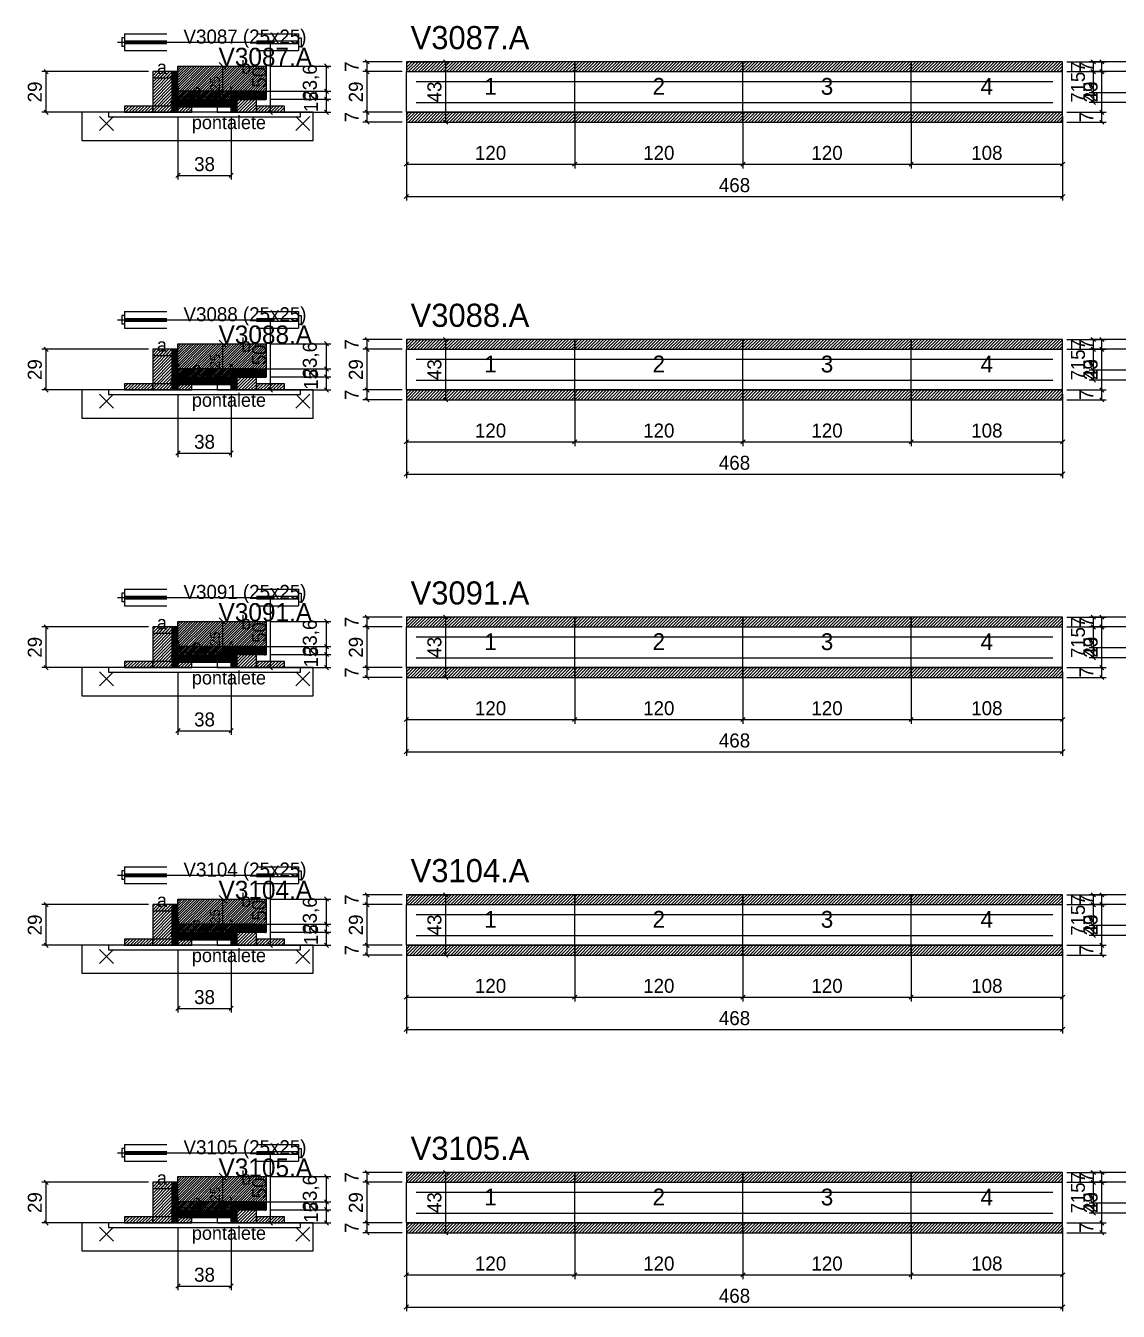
# Model space of a CAD drawing. Extents: x -10500 to 3070, y -14307 to 1250.
# Drawn here: x -69 to 711, y -5558 to -4641 of the extents above; entities that cross this region are included whole.
import ezdxf
from ezdxf.enums import TextEntityAlignment as Align

# ---------------------------------------------------------------- set-up
doc = ezdxf.new("R2010")
doc.units = 0
for name, color, linetype in [('5', 5, 'Continuous'), ('barrote', 126, 'Continuous'), ('CONCRETO', 251, 'Continuous'), ('COTA', 241, 'Continuous'), ('Cota Seção (2x)', 241, 'Continuous'), ('detalhes', 7, 'Continuous'), ('ESTRUTURACAO', 7, 'Continuous'), ('Hachura', 251, 'Continuous'), ('Madeira', 126, 'Continuous'), ('NOMENCLATURA', 7, 'Continuous'), ('Painéis', 200, 'Continuous'), ('presilha', 224, 'Continuous'), ('SARR_2.2x7', 40, 'Continuous'), ('SCO-___-LAJ', 224, 'Continuous'), ('TENSOR', 224, 'Continuous'), ('Texto Seção', 7, 'Continuous')]:
    doc.layers.add(name, color=color, linetype=linetype)
doc.dimstyles.new('PAINEL', dxfattribs={"dimtxt": 10, "dimasz": 3, "dimexe": 3, "dimexo": 3, "dimgap": 3, "dimtad": 1, "dimblk": 'OBLIQUE', "dimblk1": 'OBLIQUE', "dimcen": 2.5, "dimclrd": 4, "dimclre": 4, "dimclrt": 240, "dimazin": 3, "dimtfac": 1, "dimtmove": 0, "dimatfit": 3})
doc.dimstyles.new('SECAO2X', dxfattribs={"dimtxt": 7, "dimasz": 5, "dimexe": 3, "dimexo": 3, "dimgap": 2, "dimtad": 3, "dimblk": 'OBLIQUE', "dimblk1": 'OBLIQUE', "dimcen": 2.5, "dimclrd": 4, "dimclre": 4, "dimclrt": 1, "dimazin": 3, "dimtfac": 1, "dimtmove": 0, "dimatfit": 3})

# ---------------------------------------------------------------- blocks, each defined once
blk = doc.blocks.new('PAR_ESQ')
for p, q in [((-1, -1), (1, 1)), ((-1, 1), (1, -1))]:
    blk.add_line(p, q)
blk = doc.blocks.new('PAR_FUNDO_ESQ')
for p, q in [((-1, -1), (1, 1)), ((-1, 1), (1, -1))]:
    blk.add_line(p, q)
blk = doc.blocks.new('PAR_FUNDO_DIR')
for p, q in [((-1, -1), (1, 1)), ((-1, 1), (1, -1))]:
    blk.add_line(p, q)
blk = doc.blocks.new('par_int_esq')
for p, q in [((-1, -1), (1, 1)), ((-1, 1), (1, -1))]:
    blk.add_line(p, q)
blk = doc.blocks.new('par_int_dir')
for p, q in [((-1, -1), (1, 1)), ((-1, 1), (1, -1))]:
    blk.add_line(p, q)
blk = doc.blocks.new('_OBLIQUE')
at = {"color": 0, "linetype": 'BYBLOCK'}
blk.add_line((-0.5, -0.5), (0.5, 0.5), dxfattribs=at)

msp = doc.modelspace()

# ---------------------------------------------------------------- hatches: boundary and pattern name
at = {"layer": 'COTA'}
h = msp.add_hatch(dxfattribs=at)
h.set_pattern_fill('ANSI31', scale=0.4)
h.paths.add_polyline_path([(40, -4695), (40, -4670), (103, -4670), (103, -4693.6), (78, -4693.6), (78, -4695)])
h = msp.add_hatch(dxfattribs=at)
h.set_pattern_fill('ANSI31', scale=0.5)
h.paths.add_polyline_path([(203, -4674), (323, -4674), (323, -4667), (203, -4667)])
h = msp.add_hatch(dxfattribs=at)
h.set_pattern_fill('ANSI31', scale=0.5)
h.paths.add_polyline_path([(323, -4674), (443, -4674), (443, -4667), (323, -4667)])
h = msp.add_hatch(dxfattribs=at)
h.set_pattern_fill('ANSI31', scale=0.5)
h.paths.add_polyline_path([(443, -4674), (563, -4674), (563, -4667), (443, -4667)])
h = msp.add_hatch(dxfattribs=at)
h.set_pattern_fill('ANSI31', scale=0.5)
h.paths.add_polyline_path([(563, -4674), (671, -4674), (671, -4667), (563, -4667)])
h = msp.add_hatch(dxfattribs=at)
h.set_pattern_fill('ANSI31', scale=0.5)
h.paths.add_polyline_path([(203, -4710), (323, -4710), (323, -4703), (203, -4703)])
h = msp.add_hatch(dxfattribs=at)
h.set_pattern_fill('ANSI31', scale=0.5)
h.paths.add_polyline_path([(323, -4710), (443, -4710), (443, -4703), (323, -4703)])
h = msp.add_hatch(dxfattribs=at)
h.set_pattern_fill('ANSI31', scale=0.5)
h.paths.add_polyline_path([(443, -4710), (563, -4710), (563, -4703), (443, -4703)])
h = msp.add_hatch(dxfattribs=at)
h.set_pattern_fill('ANSI31', scale=0.5)
h.paths.add_polyline_path([(563, -4710), (671, -4710), (671, -4703), (563, -4703)])
h = msp.add_hatch(dxfattribs=at)
h.set_pattern_fill('ANSI31', scale=0.5)
h.paths.add_polyline_path([(203, -4872), (323, -4872), (323, -4865), (203, -4865)])
h = msp.add_hatch(dxfattribs=at)
h.set_pattern_fill('ANSI31', scale=0.5)
h.paths.add_polyline_path([(323, -4872), (443, -4872), (443, -4865), (323, -4865)])
h = msp.add_hatch(dxfattribs=at)
h.set_pattern_fill('ANSI31', scale=0.5)
h.paths.add_polyline_path([(443, -4872), (563, -4872), (563, -4865), (443, -4865)])
h = msp.add_hatch(dxfattribs=at)
h.set_pattern_fill('ANSI31', scale=0.5)
h.paths.add_polyline_path([(563, -4872), (671, -4872), (671, -4865), (563, -4865)])
h = msp.add_hatch(dxfattribs=at)
h.set_pattern_fill('ANSI31', scale=0.4)
h.paths.add_polyline_path([(40, -4893), (40, -4868), (103, -4868), (103, -4891.6), (78, -4891.6), (78, -4893)])
h = msp.add_hatch(dxfattribs=at)
h.set_pattern_fill('ANSI31', scale=0.5)
h.paths.add_polyline_path([(203, -4908), (323, -4908), (323, -4901), (203, -4901)])
h = msp.add_hatch(dxfattribs=at)
h.set_pattern_fill('ANSI31', scale=0.5)
h.paths.add_polyline_path([(323, -4908), (443, -4908), (443, -4901), (323, -4901)])
h = msp.add_hatch(dxfattribs=at)
h.set_pattern_fill('ANSI31', scale=0.5)
h.paths.add_polyline_path([(443, -4908), (563, -4908), (563, -4901), (443, -4901)])
h = msp.add_hatch(dxfattribs=at)
h.set_pattern_fill('ANSI31', scale=0.5)
h.paths.add_polyline_path([(563, -4908), (671, -4908), (671, -4901), (563, -4901)])
h = msp.add_hatch(dxfattribs=at)
h.set_pattern_fill('ANSI31', scale=0.4)
h.paths.add_polyline_path([(40, -5091), (40, -5066), (103, -5066), (103, -5089.6), (78, -5089.6), (78, -5091)])
h = msp.add_hatch(dxfattribs=at)
h.set_pattern_fill('ANSI31', scale=0.5)
h.paths.add_polyline_path([(203, -5070), (323, -5070), (323, -5063), (203, -5063)])
h = msp.add_hatch(dxfattribs=at)
h.set_pattern_fill('ANSI31', scale=0.5)
h.paths.add_polyline_path([(323, -5070), (443, -5070), (443, -5063), (323, -5063)])
h = msp.add_hatch(dxfattribs=at)
h.set_pattern_fill('ANSI31', scale=0.5)
h.paths.add_polyline_path([(443, -5070), (563, -5070), (563, -5063), (443, -5063)])
h = msp.add_hatch(dxfattribs=at)
h.set_pattern_fill('ANSI31', scale=0.5)
h.paths.add_polyline_path([(563, -5070), (671, -5070), (671, -5063), (563, -5063)])
h = msp.add_hatch(dxfattribs=at)
h.set_pattern_fill('ANSI31', scale=0.5)
h.paths.add_polyline_path([(203, -5106), (323, -5106), (323, -5099), (203, -5099)])
h = msp.add_hatch(dxfattribs=at)
h.set_pattern_fill('ANSI31', scale=0.5)
h.paths.add_polyline_path([(323, -5106), (443, -5106), (443, -5099), (323, -5099)])
h = msp.add_hatch(dxfattribs=at)
h.set_pattern_fill('ANSI31', scale=0.5)
h.paths.add_polyline_path([(443, -5106), (563, -5106), (563, -5099), (443, -5099)])
h = msp.add_hatch(dxfattribs=at)
h.set_pattern_fill('ANSI31', scale=0.5)
h.paths.add_polyline_path([(563, -5106), (671, -5106), (671, -5099), (563, -5099)])
h = msp.add_hatch(dxfattribs=at)
h.set_pattern_fill('ANSI31', scale=0.5)
h.paths.add_polyline_path([(203, -5268), (323, -5268), (323, -5261), (203, -5261)])
h = msp.add_hatch(dxfattribs=at)
h.set_pattern_fill('ANSI31', scale=0.5)
h.paths.add_polyline_path([(323, -5268), (443, -5268), (443, -5261), (323, -5261)])
h = msp.add_hatch(dxfattribs=at)
h.set_pattern_fill('ANSI31', scale=0.5)
h.paths.add_polyline_path([(443, -5268), (563, -5268), (563, -5261), (443, -5261)])
h = msp.add_hatch(dxfattribs=at)
h.set_pattern_fill('ANSI31', scale=0.5)
h.paths.add_polyline_path([(563, -5268), (671, -5268), (671, -5261), (563, -5261)])
h = msp.add_hatch(dxfattribs=at)
h.set_pattern_fill('ANSI31', scale=0.4)
h.paths.add_polyline_path([(40, -5289), (40, -5264), (103, -5264), (103, -5287.6), (78, -5287.6), (78, -5289)])
h = msp.add_hatch(dxfattribs=at)
h.set_pattern_fill('ANSI31', scale=0.5)
h.paths.add_polyline_path([(203, -5304), (323, -5304), (323, -5297), (203, -5297)])
h = msp.add_hatch(dxfattribs=at)
h.set_pattern_fill('ANSI31', scale=0.5)
h.paths.add_polyline_path([(323, -5304), (443, -5304), (443, -5297), (323, -5297)])
h = msp.add_hatch(dxfattribs=at)
h.set_pattern_fill('ANSI31', scale=0.5)
h.paths.add_polyline_path([(443, -5304), (563, -5304), (563, -5297), (443, -5297)])
h = msp.add_hatch(dxfattribs=at)
h.set_pattern_fill('ANSI31', scale=0.5)
h.paths.add_polyline_path([(563, -5304), (671, -5304), (671, -5297), (563, -5297)])
h = msp.add_hatch(dxfattribs=at)
h.set_pattern_fill('ANSI31', scale=0.4)
h.paths.add_polyline_path([(40, -5487), (40, -5462), (103, -5462), (103, -5485.6), (78, -5485.6), (78, -5487)])
h = msp.add_hatch(dxfattribs=at)
h.set_pattern_fill('ANSI31', scale=0.5)
h.paths.add_polyline_path([(203, -5466), (323, -5466), (323, -5459), (203, -5459)])
h = msp.add_hatch(dxfattribs=at)
h.set_pattern_fill('ANSI31', scale=0.5)
h.paths.add_polyline_path([(323, -5466), (443, -5466), (443, -5459), (323, -5459)])
h = msp.add_hatch(dxfattribs=at)
h.set_pattern_fill('ANSI31', scale=0.5)
h.paths.add_polyline_path([(443, -5466), (563, -5466), (563, -5459), (443, -5459)])
h = msp.add_hatch(dxfattribs=at)
h.set_pattern_fill('ANSI31', scale=0.5)
h.paths.add_polyline_path([(563, -5466), (671, -5466), (671, -5459), (563, -5459)])
h = msp.add_hatch(dxfattribs=at)
h.set_pattern_fill('ANSI31', scale=0.5)
h.paths.add_polyline_path([(203, -5502), (323, -5502), (323, -5495), (203, -5495)])
h = msp.add_hatch(dxfattribs=at)
h.set_pattern_fill('ANSI31', scale=0.5)
h.paths.add_polyline_path([(323, -5502), (443, -5502), (443, -5495), (323, -5495)])
h = msp.add_hatch(dxfattribs=at)
h.set_pattern_fill('ANSI31', scale=0.5)
h.paths.add_polyline_path([(443, -5502), (563, -5502), (563, -5495), (443, -5495)])
h = msp.add_hatch(dxfattribs=at)
h.set_pattern_fill('ANSI31', scale=0.5)
h.paths.add_polyline_path([(563, -5502), (671, -5502), (671, -5495), (563, -5495)])
at = {"layer": 'Hachura'}
h = msp.add_hatch(dxfattribs=at)
h.set_pattern_fill('ANSI31', scale=0.5)
h.paths.add_polyline_path([(22, -4703), (36, -4703), (36, -4674), (22, -4674)])
h = msp.add_hatch(dxfattribs=at)
h.set_pattern_fill('ANSI31', scale=0.5)
h.paths.add_polyline_path([(22, -4678.4), (36, -4678.4), (36, -4674), (22, -4674)])
h = msp.add_hatch(dxfattribs=at)
h.set_pattern_fill('SOLID')
h.paths.add_polyline_path([(36, -4703), (40, -4703), (40, -4674), (36, -4674)])
h = msp.add_hatch(dxfattribs=at)
h.set_pattern_fill('SOLID')
h.paths.add_polyline_path([(78, -4703), (82, -4703), (82, -4688), (78, -4688)])
h = msp.add_hatch(dxfattribs=at)
h.set_pattern_fill('SOLID')
h.paths.add_polyline_path([(78, -4688), (103, -4688), (103, -4694), (78, -4694)])
h = msp.add_hatch(dxfattribs=at)
h.set_pattern_fill('ANSI31', scale=0.5)
h.paths.add_polyline_path([(82, -4703), (96, -4703), (96, -4688), (82, -4688)])
h = msp.add_hatch(dxfattribs=at)
h.set_pattern_fill('ANSI31', scale=0.5)
h.paths.add_polyline_path([(82, -4692.4), (96, -4692.4), (96, -4688), (82, -4688)])
h = msp.add_hatch(dxfattribs=at)
h.set_pattern_fill('ANSI31', scale=0.5)
h.paths.add_polyline_path([(2, -4703), (22, -4703), (22, -4698.6), (2, -4698.6)])
h = msp.add_hatch(dxfattribs=at)
h.set_pattern_fill('SOLID')
h.paths.add_polyline_path([(40, -4698.6), (78, -4698.6), (78, -4695), (40, -4695)])
h = msp.add_hatch(dxfattribs=at)
h.set_pattern_fill('ANSI31', scale=0.5)
h.paths.add_polyline_path([(40, -4703), (50, -4703), (50, -4698.6), (40, -4698.6)])
h = msp.add_hatch(dxfattribs=at)
h.set_pattern_fill('ANSI31', scale=0.5)
h.paths.add_polyline_path([(96, -4703), (116, -4703), (116, -4698.6), (96, -4698.6)])
h = msp.add_hatch(dxfattribs=at)
h.set_pattern_fill('ANSI31', scale=0.5)
h.paths.add_polyline_path([(22, -4901), (36, -4901), (36, -4872), (22, -4872)])
h = msp.add_hatch(dxfattribs=at)
h.set_pattern_fill('ANSI31', scale=0.5)
h.paths.add_polyline_path([(22, -4876.4), (36, -4876.4), (36, -4872), (22, -4872)])
h = msp.add_hatch(dxfattribs=at)
h.set_pattern_fill('SOLID')
h.paths.add_polyline_path([(36, -4901), (40, -4901), (40, -4872), (36, -4872)])
h = msp.add_hatch(dxfattribs=at)
h.set_pattern_fill('SOLID')
h.paths.add_polyline_path([(78, -4901), (82, -4901), (82, -4886), (78, -4886)])
h = msp.add_hatch(dxfattribs=at)
h.set_pattern_fill('SOLID')
h.paths.add_polyline_path([(78, -4886), (103, -4886), (103, -4892), (78, -4892)])
h = msp.add_hatch(dxfattribs=at)
h.set_pattern_fill('ANSI31', scale=0.5)
h.paths.add_polyline_path([(82, -4901), (96, -4901), (96, -4886), (82, -4886)])
h = msp.add_hatch(dxfattribs=at)
h.set_pattern_fill('ANSI31', scale=0.5)
h.paths.add_polyline_path([(82, -4890.4), (96, -4890.4), (96, -4886), (82, -4886)])
h = msp.add_hatch(dxfattribs=at)
h.set_pattern_fill('SOLID')
h.paths.add_polyline_path([(40, -4896.6), (78, -4896.6), (78, -4893), (40, -4893)])
h = msp.add_hatch(dxfattribs=at)
h.set_pattern_fill('ANSI31', scale=0.5)
h.paths.add_polyline_path([(2, -4901), (22, -4901), (22, -4896.6), (2, -4896.6)])
h = msp.add_hatch(dxfattribs=at)
h.set_pattern_fill('ANSI31', scale=0.5)
h.paths.add_polyline_path([(40, -4901), (50, -4901), (50, -4896.6), (40, -4896.6)])
h = msp.add_hatch(dxfattribs=at)
h.set_pattern_fill('ANSI31', scale=0.5)
h.paths.add_polyline_path([(96, -4901), (116, -4901), (116, -4896.6), (96, -4896.6)])
h = msp.add_hatch(dxfattribs=at)
h.set_pattern_fill('ANSI31', scale=0.5)
h.paths.add_polyline_path([(22, -5099), (36, -5099), (36, -5070), (22, -5070)])
h = msp.add_hatch(dxfattribs=at)
h.set_pattern_fill('ANSI31', scale=0.5)
h.paths.add_polyline_path([(22, -5074.4), (36, -5074.4), (36, -5070), (22, -5070)])
h = msp.add_hatch(dxfattribs=at)
h.set_pattern_fill('SOLID')
h.paths.add_polyline_path([(36, -5099), (40, -5099), (40, -5070), (36, -5070)])
h = msp.add_hatch(dxfattribs=at)
h.set_pattern_fill('SOLID')
h.paths.add_polyline_path([(78, -5099), (82, -5099), (82, -5084), (78, -5084)])
h = msp.add_hatch(dxfattribs=at)
h.set_pattern_fill('SOLID')
h.paths.add_polyline_path([(78, -5084), (103, -5084), (103, -5090), (78, -5090)])
h = msp.add_hatch(dxfattribs=at)
h.set_pattern_fill('ANSI31', scale=0.5)
h.paths.add_polyline_path([(82, -5099), (96, -5099), (96, -5084), (82, -5084)])
h = msp.add_hatch(dxfattribs=at)
h.set_pattern_fill('ANSI31', scale=0.5)
h.paths.add_polyline_path([(82, -5088.4), (96, -5088.4), (96, -5084), (82, -5084)])
h = msp.add_hatch(dxfattribs=at)
h.set_pattern_fill('ANSI31', scale=0.5)
h.paths.add_polyline_path([(2, -5099), (22, -5099), (22, -5094.6), (2, -5094.6)])
h = msp.add_hatch(dxfattribs=at)
h.set_pattern_fill('SOLID')
h.paths.add_polyline_path([(40, -5094.6), (78, -5094.6), (78, -5091), (40, -5091)])
h = msp.add_hatch(dxfattribs=at)
h.set_pattern_fill('ANSI31', scale=0.5)
h.paths.add_polyline_path([(40, -5099), (50, -5099), (50, -5094.6), (40, -5094.6)])
h = msp.add_hatch(dxfattribs=at)
h.set_pattern_fill('ANSI31', scale=0.5)
h.paths.add_polyline_path([(96, -5099), (116, -5099), (116, -5094.6), (96, -5094.6)])
h = msp.add_hatch(dxfattribs=at)
h.set_pattern_fill('ANSI31', scale=0.5)
h.paths.add_polyline_path([(22, -5297), (36, -5297), (36, -5268), (22, -5268)])
h = msp.add_hatch(dxfattribs=at)
h.set_pattern_fill('ANSI31', scale=0.5)
h.paths.add_polyline_path([(22, -5272.4), (36, -5272.4), (36, -5268), (22, -5268)])
h = msp.add_hatch(dxfattribs=at)
h.set_pattern_fill('SOLID')
h.paths.add_polyline_path([(36, -5297), (40, -5297), (40, -5268), (36, -5268)])
h = msp.add_hatch(dxfattribs=at)
h.set_pattern_fill('SOLID')
h.paths.add_polyline_path([(40, -5292.6), (78, -5292.6), (78, -5289), (40, -5289)])
h = msp.add_hatch(dxfattribs=at)
h.set_pattern_fill('SOLID')
h.paths.add_polyline_path([(78, -5297), (82, -5297), (82, -5282), (78, -5282)])
h = msp.add_hatch(dxfattribs=at)
h.set_pattern_fill('SOLID')
h.paths.add_polyline_path([(78, -5282), (103, -5282), (103, -5288), (78, -5288)])
h = msp.add_hatch(dxfattribs=at)
h.set_pattern_fill('ANSI31', scale=0.5)
h.paths.add_polyline_path([(82, -5297), (96, -5297), (96, -5282), (82, -5282)])
h = msp.add_hatch(dxfattribs=at)
h.set_pattern_fill('ANSI31', scale=0.5)
h.paths.add_polyline_path([(82, -5286.4), (96, -5286.4), (96, -5282), (82, -5282)])
h = msp.add_hatch(dxfattribs=at)
h.set_pattern_fill('ANSI31', scale=0.5)
h.paths.add_polyline_path([(2, -5297), (22, -5297), (22, -5292.6), (2, -5292.6)])
h = msp.add_hatch(dxfattribs=at)
h.set_pattern_fill('ANSI31', scale=0.5)
h.paths.add_polyline_path([(40, -5297), (50, -5297), (50, -5292.6), (40, -5292.6)])
h = msp.add_hatch(dxfattribs=at)
h.set_pattern_fill('ANSI31', scale=0.5)
h.paths.add_polyline_path([(96, -5297), (116, -5297), (116, -5292.6), (96, -5292.6)])
h = msp.add_hatch(dxfattribs=at)
h.set_pattern_fill('ANSI31', scale=0.5)
h.paths.add_polyline_path([(22, -5495), (36, -5495), (36, -5466), (22, -5466)])
h = msp.add_hatch(dxfattribs=at)
h.set_pattern_fill('ANSI31', scale=0.5)
h.paths.add_polyline_path([(22, -5470.4), (36, -5470.4), (36, -5466), (22, -5466)])
h = msp.add_hatch(dxfattribs=at)
h.set_pattern_fill('SOLID')
h.paths.add_polyline_path([(36, -5495), (40, -5495), (40, -5466), (36, -5466)])
h = msp.add_hatch(dxfattribs=at)
h.set_pattern_fill('SOLID')
h.paths.add_polyline_path([(78, -5495), (82, -5495), (82, -5480), (78, -5480)])
h = msp.add_hatch(dxfattribs=at)
h.set_pattern_fill('SOLID')
h.paths.add_polyline_path([(78, -5480), (103, -5480), (103, -5486), (78, -5486)])
h = msp.add_hatch(dxfattribs=at)
h.set_pattern_fill('ANSI31', scale=0.5)
h.paths.add_polyline_path([(82, -5495), (96, -5495), (96, -5480), (82, -5480)])
h = msp.add_hatch(dxfattribs=at)
h.set_pattern_fill('ANSI31', scale=0.5)
h.paths.add_polyline_path([(82, -5484.4), (96, -5484.4), (96, -5480), (82, -5480)])
h = msp.add_hatch(dxfattribs=at)
h.set_pattern_fill('ANSI31', scale=0.5)
h.paths.add_polyline_path([(2, -5495), (22, -5495), (22, -5490.6), (2, -5490.6)])
h = msp.add_hatch(dxfattribs=at)
h.set_pattern_fill('SOLID')
h.paths.add_polyline_path([(40, -5490.6), (78, -5490.6), (78, -5487), (40, -5487)])
h = msp.add_hatch(dxfattribs=at)
h.set_pattern_fill('ANSI31', scale=0.5)
h.paths.add_polyline_path([(40, -5495), (50, -5495), (50, -5490.6), (40, -5490.6)])
h = msp.add_hatch(dxfattribs=at)
h.set_pattern_fill('ANSI31', scale=0.5)
h.paths.add_polyline_path([(96, -5495), (116, -5495), (116, -5490.6), (96, -5490.6)])
at = {"layer": 'HACHURACONCRETO'}
h = msp.add_hatch(dxfattribs=at)
h.set_pattern_fill('ANSI31', scale=0.3)
h.paths.add_polyline_path([(40, -4698.6), (78, -4698.6), (78, -4688), (40, -4688)])
h = msp.add_hatch(dxfattribs=at)
h.set_pattern_fill('ANSI31', scale=0.3)
h.paths.add_polyline_path([(40, -4896.6), (78, -4896.6), (78, -4886), (40, -4886)])
h = msp.add_hatch(dxfattribs=at)
h.set_pattern_fill('ANSI31', scale=0.3)
h.paths.add_polyline_path([(40, -5094.6), (78, -5094.6), (78, -5084), (40, -5084)])
h = msp.add_hatch(dxfattribs=at)
h.set_pattern_fill('ANSI31', scale=0.3)
h.paths.add_polyline_path([(40, -5292.6), (78, -5292.6), (78, -5282), (40, -5282)])
h = msp.add_hatch(dxfattribs=at)
h.set_pattern_fill('ANSI31', scale=0.3)
h.paths.add_polyline_path([(40, -5490.6), (78, -5490.6), (78, -5480), (40, -5480)])

# ---------------------------------------------------------------- linework, layer by layer
for p, q in [((2, -4647), (32, -4647)), ((2, -4647), (2, -4659)), ((96, -4647), (126, -4647)), ((126, -4647), (126, -4659)), ((0, -4650), (0, -4656)), ((2, -4650), (0, -4650)), ((2, -4656), (0, -4656)), ((2, -4652), (32, -4652)), ((2, -4654), (32, -4654)), ((96, -4652), (126, -4652)), ((96, -4654), (126, -4654)), ((126, -4650), (128, -4650)), ((126, -4656), (128, -4656)), ((128, -4650), (128, -4656)), ((2, -4659), (32, -4659)), ((96, -4659), (126, -4659)), ((0, -4848), (0, -4854)), ((2, -4848), (0, -4848)), ((2, -4845), (32, -4845)), ((2, -4845), (2, -4857)), ((96, -4845), (126, -4845)), ((126, -4845), (126, -4857)), ((126, -4848), (128, -4848)), ((128, -4848), (128, -4854)), ((2, -4854), (0, -4854)), ((2, -4850), (32, -4850)), ((2, -4852), (32, -4852)), ((2, -4857), (32, -4857)), ((96, -4850), (126, -4850)), ((96, -4852), (126, -4852)), ((96, -4857), (126, -4857)), ((126, -4854), (128, -4854)), ((0, -5046), (0, -5052)), ((2, -5046), (0, -5046)), ((2, -5043), (32, -5043)), ((2, -5043), (2, -5055)), ((2, -5048), (32, -5048)), ((2, -5050), (32, -5050)), ((96, -5043), (126, -5043)), ((96, -5048), (126, -5048)), ((96, -5050), (126, -5050)), ((126, -5043), (126, -5055)), ((126, -5046), (128, -5046)), ((128, -5046), (128, -5052)), ((2, -5052), (0, -5052)), ((2, -5055), (32, -5055)), ((96, -5055), (126, -5055)), ((126, -5052), (128, -5052)), ((2, -5241), (32, -5241)), ((2, -5241), (2, -5253)), ((96, -5241), (126, -5241)), ((126, -5241), (126, -5253)), ((0, -5244), (0, -5250)), ((2, -5244), (0, -5244)), ((2, -5250), (0, -5250)), ((2, -5246), (32, -5246)), ((2, -5248), (32, -5248)), ((96, -5246), (126, -5246)), ((96, -5248), (126, -5248)), ((126, -5244), (128, -5244)), ((126, -5250), (128, -5250)), ((128, -5244), (128, -5250)), ((2, -5253), (32, -5253)), ((96, -5253), (126, -5253)), ((0, -5442), (0, -5448)), ((2, -5442), (0, -5442)), ((2, -5439), (32, -5439)), ((2, -5439), (2, -5451)), ((2, -5444), (32, -5444)), ((96, -5439), (126, -5439)), ((96, -5444), (126, -5444)), ((126, -5439), (126, -5451)), ((126, -5442), (128, -5442)), ((128, -5442), (128, -5448)), ((2, -5448), (0, -5448)), ((2, -5446), (32, -5446)), ((2, -5451), (32, -5451)), ((96, -5446), (126, -5446)), ((96, -5451), (126, -5451)), ((126, -5448), (128, -5448))]:
    msp.add_line(p, q)
at = {"layer": 'BARRA_ANCORAGEM'}
for p, q in [((40, -4691.95), (78, -4691.95)), ((40, -4693.95), (40, -4691.95)), ((78, -4693.95), (78, -4691.95)), ((40, -4693.95), (78, -4693.95)), ((40, -4697.05), (78, -4697.05)), ((40, -4699.05), (40, -4697.05)), ((40, -4699.05), (78, -4699.05)), ((78, -4699.05), (78, -4697.05)), ((40, -4889.95), (78, -4889.95)), ((40, -4891.95), (40, -4889.95)), ((40, -4891.95), (78, -4891.95)), ((40, -4895.05), (78, -4895.05)), ((40, -4897.05), (40, -4895.05)), ((78, -4891.95), (78, -4889.95)), ((78, -4897.05), (78, -4895.05)), ((40, -4897.05), (78, -4897.05)), ((40, -5087.95), (78, -5087.95)), ((40, -5089.95), (40, -5087.95)), ((40, -5089.95), (78, -5089.95)), ((40, -5093.05), (78, -5093.05)), ((40, -5095.05), (40, -5093.05)), ((40, -5095.05), (78, -5095.05)), ((78, -5089.95), (78, -5087.95)), ((78, -5095.05), (78, -5093.05)), ((40, -5285.95), (78, -5285.95)), ((40, -5287.95), (40, -5285.95)), ((40, -5287.95), (78, -5287.95)), ((78, -5287.95), (78, -5285.95)), ((40, -5291.05), (78, -5291.05)), ((40, -5293.05), (40, -5291.05)), ((40, -5293.05), (78, -5293.05)), ((78, -5293.05), (78, -5291.05)), ((40, -5483.95), (78, -5483.95)), ((40, -5485.95), (40, -5483.95)), ((40, -5485.95), (78, -5485.95)), ((40, -5489.05), (78, -5489.05)), ((40, -5491.05), (40, -5489.05)), ((40, -5491.05), (78, -5491.05)), ((78, -5485.95), (78, -5483.95)), ((78, -5491.05), (78, -5489.05))]:
    msp.add_line(p, q, dxfattribs=at)
at = {"layer": 'barrote'}
for points in [[(-28.5, -4723), (136.5, -4723), (136.5, -4703), (-28.5, -4703)], [(-28.5, -4921), (136.5, -4921), (136.5, -4901), (-28.5, -4901)], [(-28.5, -5119), (136.5, -5119), (136.5, -5099), (-28.5, -5099)], [(-28.5, -5317), (136.5, -5317), (136.5, -5297), (-28.5, -5297)], [(-28.5, -5515), (136.5, -5515), (136.5, -5495), (-28.5, -5495)]]:
    msp.add_lwpolyline(points, close=True, dxfattribs=at)
at = {"layer": 'CONCRETO'}
for points in [[(40, -4695), (40, -4670), (103, -4670), (103, -4693.6), (78, -4693.6), (78, -4695)], [(40, -4893), (40, -4868), (103, -4868), (103, -4891.6), (78, -4891.6), (78, -4893)], [(40, -5091), (40, -5066), (103, -5066), (103, -5089.6), (78, -5089.6), (78, -5091)], [(40, -5289), (40, -5264), (103, -5264), (103, -5287.6), (78, -5287.6), (78, -5289)], [(40, -5487), (40, -5462), (103, -5462), (103, -5485.6), (78, -5485.6), (78, -5487)]]:
    msp.add_lwpolyline(points, close=True, dxfattribs=at)
at = {"layer": 'HACHURACONCRETO'}
for points in [[(40, -4698.6), (78, -4698.6), (78, -4688), (40, -4688)], [(40, -4896.6), (78, -4896.6), (78, -4886), (40, -4886)], [(40, -5094.6), (78, -5094.6), (78, -5084), (40, -5084)], [(40, -5292.6), (78, -5292.6), (78, -5282), (40, -5282)], [(40, -5490.6), (78, -5490.6), (78, -5480), (40, -5480)]]:
    msp.add_lwpolyline(points, close=True, dxfattribs=at)
at = {"layer": 'Madeira'}
for points in [[(22, -4703), (36, -4703), (36, -4674), (22, -4674)], [(22, -4678.4), (36, -4678.4), (36, -4674), (22, -4674)], [(82, -4703), (96, -4703), (96, -4688), (82, -4688)], [(82, -4692.4), (96, -4692.4), (96, -4688), (82, -4688)], [(2, -4703), (22, -4703), (22, -4698.6), (2, -4698.6)], [(22, -4703), (36, -4703), (36, -4698.6), (22, -4698.6)], [(40, -4703), (50, -4703), (50, -4698.6), (40, -4698.6)], [(68, -4703), (78, -4703), (78, -4698.6), (68, -4698.6)], [(96, -4703), (116, -4703), (116, -4698.6), (96, -4698.6)], [(22, -4901), (36, -4901), (36, -4872), (22, -4872)], [(22, -4876.4), (36, -4876.4), (36, -4872), (22, -4872)], [(82, -4901), (96, -4901), (96, -4886), (82, -4886)], [(82, -4890.4), (96, -4890.4), (96, -4886), (82, -4886)], [(2, -4901), (22, -4901), (22, -4896.6), (2, -4896.6)], [(22, -4901), (36, -4901), (36, -4896.6), (22, -4896.6)], [(40, -4901), (50, -4901), (50, -4896.6), (40, -4896.6)], [(68, -4901), (78, -4901), (78, -4896.6), (68, -4896.6)], [(96, -4901), (116, -4901), (116, -4896.6), (96, -4896.6)], [(22, -5099), (36, -5099), (36, -5070), (22, -5070)], [(22, -5074.4), (36, -5074.4), (36, -5070), (22, -5070)], [(82, -5099), (96, -5099), (96, -5084), (82, -5084)], [(82, -5088.4), (96, -5088.4), (96, -5084), (82, -5084)], [(2, -5099), (22, -5099), (22, -5094.6), (2, -5094.6)], [(22, -5099), (36, -5099), (36, -5094.6), (22, -5094.6)], [(40, -5099), (50, -5099), (50, -5094.6), (40, -5094.6)], [(68, -5099), (78, -5099), (78, -5094.6), (68, -5094.6)], [(96, -5099), (116, -5099), (116, -5094.6), (96, -5094.6)], [(22, -5297), (36, -5297), (36, -5268), (22, -5268)], [(22, -5272.4), (36, -5272.4), (36, -5268), (22, -5268)], [(82, -5297), (96, -5297), (96, -5282), (82, -5282)], [(82, -5286.4), (96, -5286.4), (96, -5282), (82, -5282)], [(2, -5297), (22, -5297), (22, -5292.6), (2, -5292.6)], [(22, -5297), (36, -5297), (36, -5292.6), (22, -5292.6)], [(40, -5297), (50, -5297), (50, -5292.6), (40, -5292.6)], [(68, -5297), (78, -5297), (78, -5292.6), (68, -5292.6)], [(96, -5297), (116, -5297), (116, -5292.6), (96, -5292.6)], [(22, -5495), (36, -5495), (36, -5466), (22, -5466)], [(22, -5470.4), (36, -5470.4), (36, -5466), (22, -5466)], [(82, -5495), (96, -5495), (96, -5480), (82, -5480)], [(82, -5484.4), (96, -5484.4), (96, -5480), (82, -5480)], [(2, -5495), (22, -5495), (22, -5490.6), (2, -5490.6)], [(22, -5495), (36, -5495), (36, -5490.6), (22, -5490.6)], [(40, -5495), (50, -5495), (50, -5490.6), (40, -5490.6)], [(68, -5495), (78, -5495), (78, -5490.6), (68, -5490.6)], [(96, -5495), (116, -5495), (116, -5490.6), (96, -5490.6)]]:
    msp.add_lwpolyline(points, close=True, dxfattribs=at)
at = {"layer": 'Painéis'}
for p, q in [((203, -4674), (323, -4674)), ((203, -4703), (203, -4674)), ((323, -4703), (323, -4674)), ((323, -4703), (323, -4674)), ((323, -4674), (443, -4674)), ((323, -4703), (323, -4674)), ((443, -4703), (443, -4674)), ((443, -4703), (443, -4674)), ((443, -4674), (563, -4674)), ((443, -4703), (443, -4674)), ((563, -4703), (563, -4674)), ((563, -4703), (563, -4674)), ((563, -4674), (671, -4674)), ((563, -4703), (563, -4674)), ((671, -4703), (671, -4674)), ((203, -4703), (323, -4703)), ((323, -4703), (443, -4703)), ((443, -4703), (563, -4703)), ((563, -4703), (671, -4703)), ((203, -4872), (323, -4872)), ((203, -4901), (203, -4872)), ((323, -4901), (323, -4872)), ((323, -4901), (323, -4872)), ((323, -4872), (443, -4872)), ((323, -4901), (323, -4872)), ((443, -4901), (443, -4872)), ((443, -4901), (443, -4872)), ((443, -4872), (563, -4872)), ((443, -4901), (443, -4872)), ((563, -4901), (563, -4872)), ((563, -4901), (563, -4872)), ((563, -4872), (671, -4872)), ((563, -4901), (563, -4872)), ((671, -4901), (671, -4872)), ((203, -4901), (323, -4901)), ((323, -4901), (443, -4901)), ((443, -4901), (563, -4901)), ((563, -4901), (671, -4901)), ((203, -5070), (323, -5070)), ((203, -5099), (203, -5070)), ((323, -5099), (323, -5070)), ((323, -5099), (323, -5070)), ((323, -5070), (443, -5070)), ((323, -5099), (323, -5070)), ((443, -5099), (443, -5070)), ((443, -5099), (443, -5070)), ((443, -5070), (563, -5070)), ((443, -5099), (443, -5070)), ((563, -5099), (563, -5070)), ((563, -5099), (563, -5070)), ((563, -5070), (671, -5070)), ((563, -5099), (563, -5070)), ((671, -5099), (671, -5070)), ((203, -5099), (323, -5099)), ((323, -5099), (443, -5099)), ((443, -5099), (563, -5099)), ((563, -5099), (671, -5099)), ((203, -5268), (323, -5268)), ((203, -5297), (203, -5268)), ((323, -5297), (323, -5268)), ((323, -5297), (323, -5268)), ((323, -5268), (443, -5268)), ((323, -5297), (323, -5268)), ((443, -5297), (443, -5268)), ((443, -5297), (443, -5268)), ((443, -5268), (563, -5268)), ((443, -5297), (443, -5268)), ((563, -5297), (563, -5268)), ((563, -5297), (563, -5268)), ((563, -5268), (671, -5268)), ((563, -5297), (563, -5268)), ((671, -5297), (671, -5268)), ((203, -5297), (323, -5297)), ((323, -5297), (443, -5297)), ((443, -5297), (563, -5297)), ((563, -5297), (671, -5297)), ((203, -5466), (323, -5466)), ((203, -5495), (203, -5466)), ((323, -5495), (323, -5466)), ((323, -5495), (323, -5466)), ((323, -5466), (443, -5466)), ((323, -5495), (323, -5466)), ((443, -5495), (443, -5466)), ((443, -5495), (443, -5466)), ((443, -5466), (563, -5466)), ((443, -5495), (443, -5466)), ((563, -5495), (563, -5466)), ((563, -5495), (563, -5466)), ((563, -5466), (671, -5466)), ((563, -5495), (563, -5466)), ((671, -5495), (671, -5466)), ((203, -5495), (323, -5495)), ((323, -5495), (443, -5495)), ((443, -5495), (563, -5495)), ((563, -5495), (671, -5495))]:
    msp.add_line(p, q, dxfattribs=at)
for points in [[(36, -4703), (40, -4703), (40, -4674), (36, -4674)], [(78, -4703), (82, -4703), (82, -4688), (78, -4688)], [(78, -4688), (103, -4688), (103, -4693.6), (78, -4693.6)], [(40, -4698.6), (78, -4698.6), (78, -4695), (40, -4695)], [(36, -4901), (40, -4901), (40, -4872), (36, -4872)], [(78, -4901), (82, -4901), (82, -4886), (78, -4886)], [(78, -4886), (103, -4886), (103, -4891.6), (78, -4891.6)], [(40, -4896.6), (78, -4896.6), (78, -4893), (40, -4893)], [(36, -5099), (40, -5099), (40, -5070), (36, -5070)], [(78, -5099), (82, -5099), (82, -5084), (78, -5084)], [(78, -5084), (103, -5084), (103, -5089.6), (78, -5089.6)], [(40, -5094.6), (78, -5094.6), (78, -5091), (40, -5091)], [(36, -5297), (40, -5297), (40, -5268), (36, -5268)], [(40, -5292.6), (78, -5292.6), (78, -5289), (40, -5289)], [(78, -5297), (82, -5297), (82, -5282), (78, -5282)], [(78, -5282), (103, -5282), (103, -5287.6), (78, -5287.6)], [(36, -5495), (40, -5495), (40, -5466), (36, -5466)], [(78, -5495), (82, -5495), (82, -5480), (78, -5480)], [(78, -5480), (103, -5480), (103, -5485.6), (78, -5485.6)], [(40, -5490.6), (78, -5490.6), (78, -5487), (40, -5487)]]:
    msp.add_lwpolyline(points, close=True, dxfattribs=at)
at = {"layer": 'presilha'}
for p, q in [((-16, -4716), (-6, -4706)), ((-16, -4706), (-6, -4716)), ((124, -4716), (134, -4706)), ((124, -4706), (134, -4716)), ((-16, -4914), (-6, -4904)), ((-16, -4904), (-6, -4914)), ((124, -4914), (134, -4904)), ((124, -4904), (134, -4914)), ((-16, -5112), (-6, -5102)), ((-16, -5102), (-6, -5112)), ((124, -5112), (134, -5102)), ((124, -5102), (134, -5112)), ((-16, -5310), (-6, -5300)), ((-16, -5300), (-6, -5310)), ((124, -5310), (134, -5300)), ((124, -5300), (134, -5310)), ((-16, -5508), (-6, -5498)), ((-16, -5498), (-6, -5508)), ((124, -5508), (134, -5498)), ((124, -5498), (134, -5508))]:
    msp.add_line(p, q, dxfattribs=at)
at = {"layer": 'SARR_2.2x7'}
for points in [[(210, -4681), (323, -4681)], [(210, -4681), (323, -4681)], [(323, -4681), (443, -4681)], [(323, -4681), (443, -4681)], [(443, -4681), (563, -4681)], [(443, -4681), (563, -4681)], [(563, -4681), (664, -4681)], [(563, -4681), (664, -4681)], [(210, -4696), (323, -4696)], [(210, -4696), (323, -4696)], [(323, -4696), (443, -4696)], [(323, -4696), (443, -4696)], [(443, -4696), (563, -4696)], [(443, -4696), (563, -4696)], [(563, -4696), (664, -4696)], [(563, -4696), (664, -4696)], [(210, -4879), (323, -4879)], [(210, -4879), (323, -4879)], [(323, -4879), (443, -4879)], [(323, -4879), (443, -4879)], [(443, -4879), (563, -4879)], [(443, -4879), (563, -4879)], [(563, -4879), (664, -4879)], [(563, -4879), (664, -4879)], [(210, -4894), (323, -4894)], [(210, -4894), (323, -4894)], [(323, -4894), (443, -4894)], [(323, -4894), (443, -4894)], [(443, -4894), (563, -4894)], [(443, -4894), (563, -4894)], [(563, -4894), (664, -4894)], [(563, -4894), (664, -4894)], [(210, -5077), (323, -5077)], [(210, -5077), (323, -5077)], [(323, -5077), (443, -5077)], [(323, -5077), (443, -5077)], [(443, -5077), (563, -5077)], [(443, -5077), (563, -5077)], [(563, -5077), (664, -5077)], [(563, -5077), (664, -5077)], [(210, -5092), (323, -5092)], [(210, -5092), (323, -5092)], [(323, -5092), (443, -5092)], [(323, -5092), (443, -5092)], [(443, -5092), (563, -5092)], [(443, -5092), (563, -5092)], [(563, -5092), (664, -5092)], [(563, -5092), (664, -5092)], [(210, -5275), (323, -5275)], [(210, -5275), (323, -5275)], [(323, -5275), (443, -5275)], [(323, -5275), (443, -5275)], [(443, -5275), (563, -5275)], [(443, -5275), (563, -5275)], [(563, -5275), (664, -5275)], [(563, -5275), (664, -5275)], [(210, -5290), (323, -5290)], [(210, -5290), (323, -5290)], [(323, -5290), (443, -5290)], [(323, -5290), (443, -5290)], [(443, -5290), (563, -5290)], [(443, -5290), (563, -5290)], [(563, -5290), (664, -5290)], [(563, -5290), (664, -5290)], [(210, -5473), (323, -5473)], [(210, -5473), (323, -5473)], [(323, -5473), (443, -5473)], [(323, -5473), (443, -5473)], [(443, -5473), (563, -5473)], [(443, -5473), (563, -5473)], [(563, -5473), (664, -5473)], [(563, -5473), (664, -5473)], [(210, -5488), (323, -5488)], [(210, -5488), (323, -5488)], [(323, -5488), (443, -5488)], [(323, -5488), (443, -5488)], [(443, -5488), (563, -5488)], [(443, -5488), (563, -5488)], [(563, -5488), (664, -5488)], [(563, -5488), (664, -5488)]]:
    msp.add_lwpolyline(points, dxfattribs=at)
at = {"layer": 'SARRAFO_2_2X7'}
for p, q in [((36, -4683.2), (36, -4678.8)), ((36, -4678.8), (40, -4678.8)), ((36, -4683.2), (40, -4683.2)), ((40, -4683.2), (40, -4678.8)), ((78, -4697.2), (78, -4692.8)), ((78, -4692.8), (82, -4692.8)), ((82, -4697.2), (82, -4692.8)), ((36, -4698.2), (36, -4693.8)), ((36, -4693.8), (40, -4693.8)), ((36, -4698.2), (40, -4698.2)), ((40, -4698.2), (40, -4693.8)), ((78, -4698.2), (78, -4693.8)), ((78, -4693.8), (82, -4693.8)), ((78, -4697.2), (82, -4697.2)), ((78, -4698.2), (82, -4698.2)), ((82, -4698.2), (82, -4693.8)), ((36, -4881.2), (36, -4876.8)), ((36, -4876.8), (40, -4876.8)), ((40, -4881.2), (40, -4876.8)), ((36, -4881.2), (40, -4881.2)), ((36, -4896.2), (36, -4891.8)), ((36, -4891.8), (40, -4891.8)), ((40, -4896.2), (40, -4891.8)), ((78, -4895.2), (78, -4890.8)), ((78, -4890.8), (82, -4890.8)), ((78, -4896.2), (78, -4891.8)), ((78, -4891.8), (82, -4891.8)), ((78, -4895.2), (82, -4895.2)), ((82, -4895.2), (82, -4890.8)), ((82, -4896.2), (82, -4891.8)), ((36, -4896.2), (40, -4896.2)), ((78, -4896.2), (82, -4896.2)), ((36, -5079.2), (36, -5074.8)), ((36, -5074.8), (40, -5074.8)), ((40, -5079.2), (40, -5074.8)), ((36, -5079.2), (40, -5079.2)), ((36, -5094.2), (36, -5089.8)), ((36, -5089.8), (40, -5089.8)), ((36, -5094.2), (40, -5094.2)), ((40, -5094.2), (40, -5089.8)), ((78, -5093.2), (78, -5088.8)), ((78, -5088.8), (82, -5088.8)), ((78, -5094.2), (78, -5089.8)), ((78, -5089.8), (82, -5089.8)), ((78, -5093.2), (82, -5093.2)), ((78, -5094.2), (82, -5094.2)), ((82, -5093.2), (82, -5088.8)), ((82, -5094.2), (82, -5089.8)), ((36, -5277.2), (36, -5272.8)), ((36, -5272.8), (40, -5272.8)), ((36, -5277.2), (40, -5277.2)), ((40, -5277.2), (40, -5272.8)), ((36, -5292.2), (36, -5287.8)), ((36, -5287.8), (40, -5287.8)), ((40, -5292.2), (40, -5287.8)), ((78, -5291.2), (78, -5286.8)), ((78, -5286.8), (82, -5286.8)), ((78, -5292.2), (78, -5287.8)), ((78, -5287.8), (82, -5287.8)), ((82, -5291.2), (82, -5286.8)), ((82, -5292.2), (82, -5287.8)), ((36, -5292.2), (40, -5292.2)), ((78, -5291.2), (82, -5291.2)), ((78, -5292.2), (82, -5292.2)), ((36, -5475.2), (36, -5470.8)), ((36, -5470.8), (40, -5470.8)), ((40, -5475.2), (40, -5470.8)), ((36, -5475.2), (40, -5475.2)), ((36, -5490.2), (36, -5485.8)), ((36, -5485.8), (40, -5485.8)), ((36, -5490.2), (40, -5490.2)), ((40, -5490.2), (40, -5485.8)), ((78, -5489.2), (78, -5484.8)), ((78, -5484.8), (82, -5484.8)), ((78, -5490.2), (78, -5485.8)), ((78, -5485.8), (82, -5485.8)), ((78, -5489.2), (82, -5489.2)), ((78, -5490.2), (82, -5490.2)), ((82, -5489.2), (82, -5484.8)), ((82, -5490.2), (82, -5485.8))]:
    msp.add_line(p, q, dxfattribs=at)
at = {"layer": 'SCO-___-LAJ'}
for points in [[(203, -4674), (323, -4674), (323, -4667), (203, -4667)], [(323, -4674), (443, -4674), (443, -4667), (323, -4667)], [(443, -4674), (563, -4674), (563, -4667), (443, -4667)], [(563, -4674), (671, -4674), (671, -4667), (563, -4667)], [(-9.5, -4706.2), (127.5, -4706.2), (127.5, -4703), (-9.5, -4703)], [(203, -4710), (323, -4710), (323, -4703), (203, -4703)], [(323, -4710), (443, -4710), (443, -4703), (323, -4703)], [(443, -4710), (563, -4710), (563, -4703), (443, -4703)], [(563, -4710), (671, -4710), (671, -4703), (563, -4703)], [(203, -4872), (323, -4872), (323, -4865), (203, -4865)], [(323, -4872), (443, -4872), (443, -4865), (323, -4865)], [(443, -4872), (563, -4872), (563, -4865), (443, -4865)], [(563, -4872), (671, -4872), (671, -4865), (563, -4865)], [(-9.5, -4904.2), (127.5, -4904.2), (127.5, -4901), (-9.5, -4901)], [(203, -4908), (323, -4908), (323, -4901), (203, -4901)], [(323, -4908), (443, -4908), (443, -4901), (323, -4901)], [(443, -4908), (563, -4908), (563, -4901), (443, -4901)], [(563, -4908), (671, -4908), (671, -4901), (563, -4901)], [(203, -5070), (323, -5070), (323, -5063), (203, -5063)], [(323, -5070), (443, -5070), (443, -5063), (323, -5063)], [(443, -5070), (563, -5070), (563, -5063), (443, -5063)], [(563, -5070), (671, -5070), (671, -5063), (563, -5063)], [(-9.5, -5102.2), (127.5, -5102.2), (127.5, -5099), (-9.5, -5099)], [(203, -5106), (323, -5106), (323, -5099), (203, -5099)], [(323, -5106), (443, -5106), (443, -5099), (323, -5099)], [(443, -5106), (563, -5106), (563, -5099), (443, -5099)], [(563, -5106), (671, -5106), (671, -5099), (563, -5099)], [(203, -5268), (323, -5268), (323, -5261), (203, -5261)], [(323, -5268), (443, -5268), (443, -5261), (323, -5261)], [(443, -5268), (563, -5268), (563, -5261), (443, -5261)], [(563, -5268), (671, -5268), (671, -5261), (563, -5261)], [(-9.5, -5300.2), (127.5, -5300.2), (127.5, -5297), (-9.5, -5297)], [(203, -5304), (323, -5304), (323, -5297), (203, -5297)], [(323, -5304), (443, -5304), (443, -5297), (323, -5297)], [(443, -5304), (563, -5304), (563, -5297), (443, -5297)], [(563, -5304), (671, -5304), (671, -5297), (563, -5297)], [(203, -5466), (323, -5466), (323, -5459), (203, -5459)], [(323, -5466), (443, -5466), (443, -5459), (323, -5459)], [(443, -5466), (563, -5466), (563, -5459), (443, -5459)], [(563, -5466), (671, -5466), (671, -5459), (563, -5459)], [(-9.5, -5498.2), (127.5, -5498.2), (127.5, -5495), (-9.5, -5495)], [(203, -5502), (323, -5502), (323, -5495), (203, -5495)], [(323, -5502), (443, -5502), (443, -5495), (323, -5495)], [(443, -5502), (563, -5502), (563, -5495), (443, -5495)], [(563, -5502), (671, -5502), (671, -5495), (563, -5495)]]:
    msp.add_lwpolyline(points, close=True, dxfattribs=at)
at = {"layer": 'TENSOR'}
for p, q in [((-3, -4653), (101, -4653)), ((-3, -4851), (101, -4851)), ((-3, -5049), (101, -5049)), ((-3, -5247), (101, -5247)), ((-3, -5445), (101, -5445))]:
    msp.add_line(p, q, dxfattribs=at)

# ---------------------------------------------------------------- block references
at = {"layer": 'Painéis'}
for name, p in [('par_int_esq', (40, -4685.5)), ('par_int_dir', (78, -4685.5)), ('PAR_FUNDO_ESQ', (40, -4693)), ('PAR_FUNDO_DIR', (78, -4693)), ('PAR_ESQ', (36, -4695.5)), ('par_int_esq', (40, -4883.5)), ('par_int_dir', (78, -4883.5)), ('PAR_ESQ', (36, -4893.5)), ('PAR_FUNDO_ESQ', (40, -4891)), ('PAR_FUNDO_DIR', (78, -4891)), ('par_int_esq', (40, -5081.5)), ('par_int_dir', (78, -5081.5)), ('PAR_ESQ', (36, -5091.5)), ('PAR_FUNDO_ESQ', (40, -5089)), ('PAR_FUNDO_DIR', (78, -5089)), ('par_int_esq', (40, -5279.5)), ('par_int_dir', (78, -5279.5)), ('PAR_ESQ', (36, -5289.5)), ('PAR_FUNDO_ESQ', (40, -5287)), ('PAR_FUNDO_DIR', (78, -5287)), ('par_int_esq', (40, -5477.5)), ('par_int_dir', (78, -5477.5)), ('PAR_ESQ', (36, -5487.5)), ('PAR_FUNDO_ESQ', (40, -5485)), ('PAR_FUNDO_DIR', (78, -5485))]:
    msp.add_blockref(name, p, dxfattribs=at)

# ---------------------------------------------------------------- texts
at = {"layer": '5'}
for s, p in [('1', (263, -4684.5)), ('2', (383, -4684.5)), ('3', (503, -4684.5)), ('4', (617, -4684.5)), ('1', (263, -4882.5)), ('2', (383, -4882.5)), ('3', (503, -4882.5)), ('4', (617, -4882.5)), ('1', (263, -5080.5)), ('2', (383, -5080.5)), ('3', (503, -5080.5)), ('4', (617, -5080.5)), ('1', (263, -5278.5)), ('2', (383, -5278.5)), ('3', (503, -5278.5)), ('4', (617, -5278.5)), ('1', (263, -5476.5)), ('2', (383, -5476.5)), ('3', (503, -5476.5)), ('4', (617, -5476.5))]:
    msp.add_text(s, height=12, dxfattribs=at).set_placement(p, align=Align.MIDDLE_CENTER)
at = {"layer": 'detalhes'}
for s, p in [('b', (85, -4675.7)), ('a', (25, -4675.7)), ('c', (50, -4692.5)), ('a', (25, -4873.7)), ('b', (85, -4873.7)), ('c', (50, -4890.5)), ('a', (25, -5071.7)), ('b', (85, -5071.7)), ('c', (50, -5088.5)), ('b', (85, -5269.7)), ('a', (25, -5269.7)), ('c', (50, -5286.5)), ('a', (25, -5467.7)), ('b', (85, -5467.7)), ('c', (50, -5484.5))]:
    msp.add_text(s, height=9.6, dxfattribs=at).set_placement(p)
at = {"layer": 'ESTRUTURACAO'}
for p in [(50, -4715), (50, -4913), (50, -5111), (50, -5309), (50, -5507)]:
    msp.add_text('pontalete', height=9.6, dxfattribs=at).set_placement(p)
at = {"layer": 'NOMENCLATURA'}
for s, p in [('V3087.A', (206, -4658)), ('V3088.A', (206, -4856)), ('V3091.A', (206, -5054)), ('V3104.A', (206, -5252)), ('V3105.A', (206, -5450))]:
    msp.add_text(s, height=16.5, dxfattribs=at).set_placement(p)
at = {"layer": 'Texto Seção'}
for s, height, p in [('V3087 (25x25)', 10, (44, -4654)), ('V3087.A', 13, (69, -4670)), ('V3088 (25x25)', 10, (44, -4852)), ('V3088.A', 13, (69, -4868)), ('V3091 (25x25)', 10, (44, -5050)), ('V3091.A', 13, (69, -5066)), ('V3104 (25x25)', 10, (44, -5248)), ('V3104.A', 13, (69, -5264)), ('V3105 (25x25)', 10, (44, -5446)), ('V3105.A', 13, (69, -5462))]:
    msp.add_text(s, height=height, dxfattribs=at).set_placement(p)

# ---------------------------------------------------------------- dimensions: what is measured, and where the dimension line sits
at = {"layer": 'COTA'}
for base, p1, p2 in [((106, -4703), (96, -4703), (96, -4653)), ((175, -4674), (203, -4674), (203, -4667)), ((231, -4710), (203, -4710), (203, -4667)), ((699, -4710), (671, -4710), (671, -4667)), ((699, -4674), (671, -4674), (671, -4667)), ((693, -4674), (721, -4674), (721, -4667)), ((-54, -4703), (2, -4703), (22, -4674)), ((146, -4693.6), (103, -4693.6), (103, -4670)), ((175, -4703), (203, -4703), (203, -4674)), ((699, -4703), (671, -4703), (671, -4674)), ((693, -4689), (721, -4689), (721, -4674)), ((146, -4703), (96, -4703), (96, -4688)), ((693, -4696), (721, -4696), (721, -4689)), ((175, -4710), (203, -4710), (203, -4703)), ((699, -4710), (671, -4710), (671, -4703)), ((106, -4901), (96, -4901), (96, -4851)), ((146, -4891.6), (103, -4891.6), (103, -4868)), ((175, -4872), (203, -4872), (203, -4865)), ((231, -4908), (203, -4908), (203, -4865)), ((699, -4908), (671, -4908), (671, -4865)), ((699, -4872), (671, -4872), (671, -4865)), ((693, -4872), (721, -4872), (721, -4865)), ((-54, -4901), (2, -4901), (22, -4872)), ((175, -4901), (203, -4901), (203, -4872)), ((699, -4901), (671, -4901), (671, -4872)), ((693, -4887), (721, -4887), (721, -4872)), ((146, -4901), (96, -4901), (96, -4886)), ((693, -4894), (721, -4894), (721, -4887)), ((175, -4908), (203, -4908), (203, -4901)), ((699, -4908), (671, -4908), (671, -4901)), ((106, -5099), (96, -5099), (96, -5049)), ((-54, -5099), (2, -5099), (22, -5070)), ((146, -5089.6), (103, -5089.6), (103, -5066)), ((175, -5070), (203, -5070), (203, -5063)), ((175, -5099), (203, -5099), (203, -5070)), ((231, -5106), (203, -5106), (203, -5063)), ((699, -5106), (671, -5106), (671, -5063)), ((699, -5070), (671, -5070), (671, -5063)), ((699, -5099), (671, -5099), (671, -5070)), ((693, -5070), (721, -5070), (721, -5063)), ((693, -5085), (721, -5085), (721, -5070)), ((146, -5099), (96, -5099), (96, -5084)), ((693, -5092), (721, -5092), (721, -5085)), ((175, -5106), (203, -5106), (203, -5099)), ((699, -5106), (671, -5106), (671, -5099)), ((106, -5297), (96, -5297), (96, -5247)), ((175, -5268), (203, -5268), (203, -5261)), ((231, -5304), (203, -5304), (203, -5261)), ((699, -5304), (671, -5304), (671, -5261)), ((699, -5268), (671, -5268), (671, -5261)), ((693, -5268), (721, -5268), (721, -5261)), ((-54, -5297), (2, -5297), (22, -5268)), ((146, -5287.6), (103, -5287.6), (103, -5264)), ((175, -5297), (203, -5297), (203, -5268)), ((699, -5297), (671, -5297), (671, -5268)), ((693, -5283), (721, -5283), (721, -5268)), ((146, -5297), (96, -5297), (96, -5282)), ((693, -5290), (721, -5290), (721, -5283)), ((175, -5304), (203, -5304), (203, -5297)), ((699, -5304), (671, -5304), (671, -5297)), ((106, -5495), (96, -5495), (96, -5445)), ((146, -5485.6), (103, -5485.6), (103, -5462)), ((175, -5466), (203, -5466), (203, -5459)), ((231, -5502), (203, -5502), (203, -5459)), ((699, -5502), (671, -5502), (671, -5459)), ((699, -5466), (671, -5466), (671, -5459)), ((693, -5466), (721, -5466), (721, -5459)), ((-54, -5495), (2, -5495), (22, -5466)), ((175, -5495), (203, -5495), (203, -5466)), ((699, -5495), (671, -5495), (671, -5466)), ((693, -5481), (721, -5481), (721, -5466)), ((146, -5495), (96, -5495), (96, -5480)), ((693, -5488), (721, -5488), (721, -5481)), ((175, -5502), (203, -5502), (203, -5495)), ((699, -5502), (671, -5502), (671, -5495))]:
    msp.add_linear_dim(base=base, p1=p1, p2=p2, angle=90, dimstyle='PAINEL', dxfattribs=at).render()
for base, p1, p2 in [((40, -4748), (40, -4703), (78, -4703)), ((203, -4740), (203, -4703), (323, -4703)), ((203, -4763), (203, -4703), (671, -4703)), ((323, -4740), (323, -4703), (443, -4703)), ((443, -4740), (443, -4703), (563, -4703)), ((563, -4740), (563, -4703), (671, -4703)), ((40, -4946), (40, -4901), (78, -4901)), ((203, -4938), (203, -4901), (323, -4901)), ((203, -4961), (203, -4901), (671, -4901)), ((323, -4938), (323, -4901), (443, -4901)), ((443, -4938), (443, -4901), (563, -4901)), ((563, -4938), (563, -4901), (671, -4901)), ((40, -5144), (40, -5099), (78, -5099)), ((203, -5136), (203, -5099), (323, -5099)), ((203, -5159), (203, -5099), (671, -5099)), ((323, -5136), (323, -5099), (443, -5099)), ((443, -5136), (443, -5099), (563, -5099)), ((563, -5136), (563, -5099), (671, -5099)), ((40, -5342), (40, -5297), (78, -5297)), ((203, -5334), (203, -5297), (323, -5297)), ((203, -5357), (203, -5297), (671, -5297)), ((323, -5334), (323, -5297), (443, -5297)), ((443, -5334), (443, -5297), (563, -5297)), ((563, -5334), (563, -5297), (671, -5297)), ((40, -5540), (40, -5495), (78, -5495)), ((203, -5532), (203, -5495), (323, -5495)), ((203, -5555), (203, -5495), (671, -5495)), ((323, -5532), (323, -5495), (443, -5495)), ((443, -5532), (443, -5495), (563, -5495)), ((563, -5532), (563, -5495), (671, -5495))]:
    msp.add_linear_dim(base=base, p1=p1, p2=p2, dimstyle='PAINEL', dxfattribs=at).render()
at = {"layer": 'Cota Seção (2x)'}
for base, p1, p2 in [((72, -4695), (40, -4695), (40, -4670)), ((72, -4893), (40, -4893), (40, -4868)), ((72, -5091), (40, -5091), (40, -5066)), ((72, -5289), (40, -5289), (40, -5264)), ((72, -5487), (40, -5487), (40, -5462))]:
    msp.add_linear_dim(base=base, p1=p1, p2=p2, angle=90, dimstyle='SECAO2X', dxfattribs=at).render()

doc.saveas('drawing.dxf')
